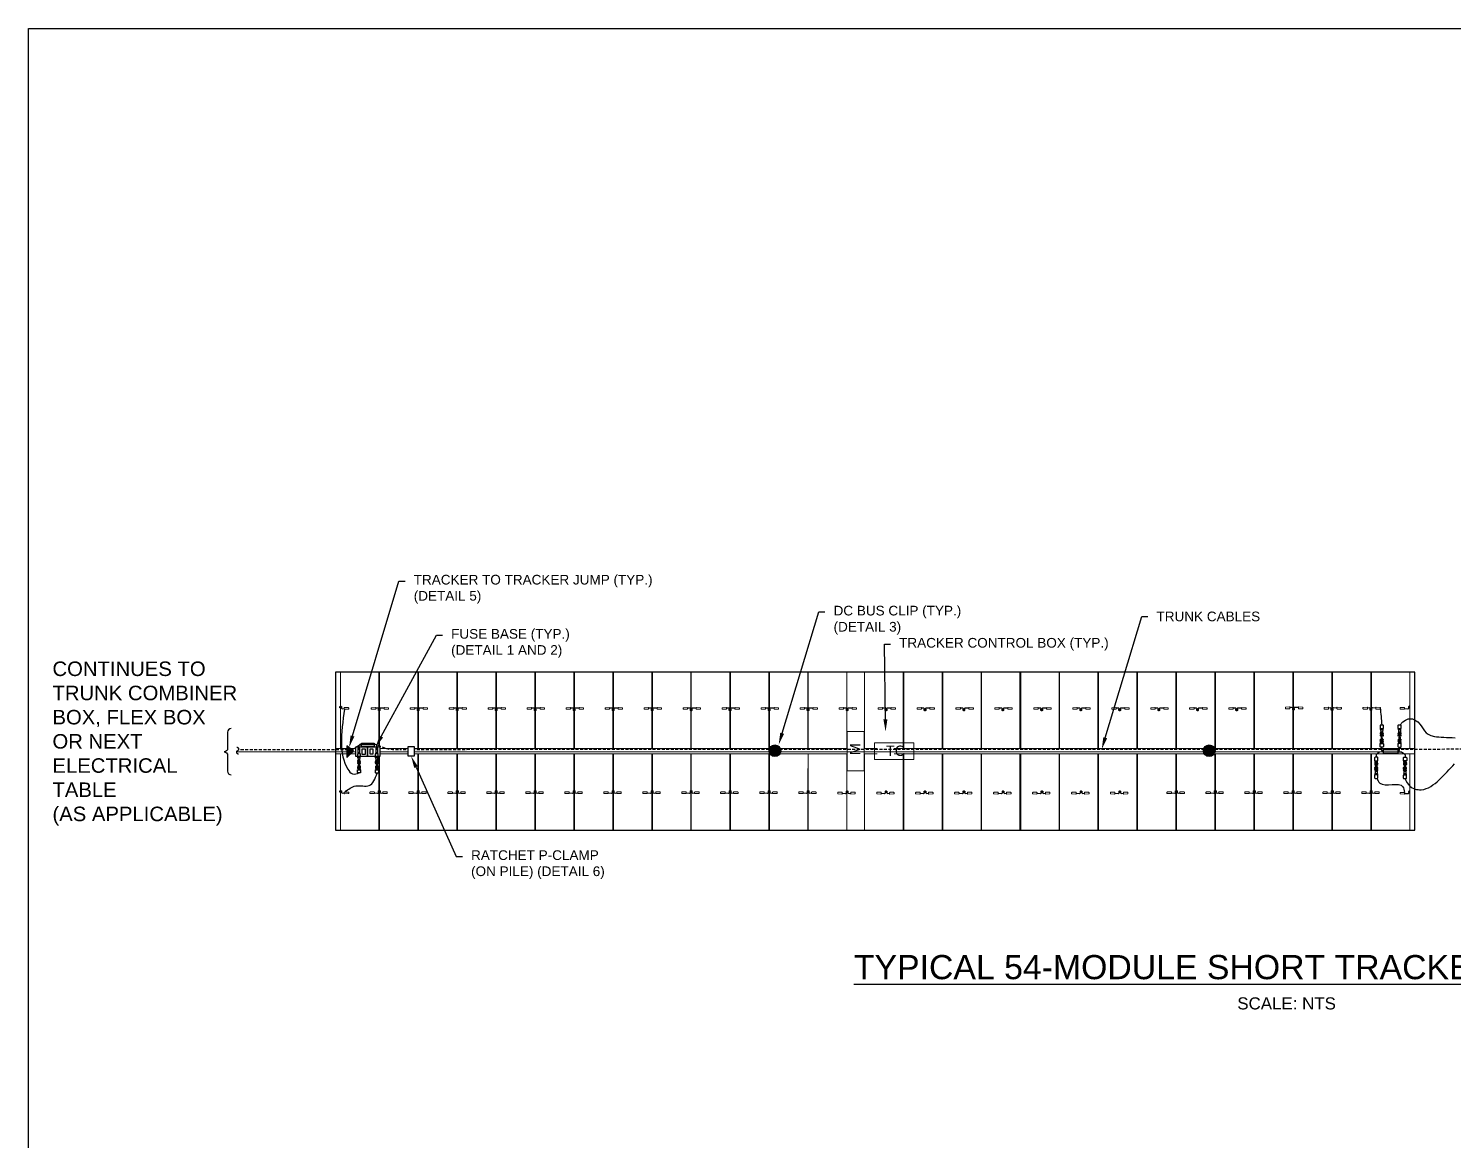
# Model space of a CAD drawing. Header units: feet. Extents: x -9903 to 12307, y -41 to 4121.
# Drawn here: x -327.3 to -209.4, y 102.9 to 194.9 of the extents above; entities that cross this region are included whole.
import ezdxf
from ezdxf import colors
from ezdxf.entities.mleader import LeaderData, LeaderLine
from ezdxf.enums import TextEntityAlignment as Align
from ezdxf.math import Vec2, Vec3

# ---------------------------------------------------------------- set-up
doc = ezdxf.new("R2010")
doc.units = ezdxf.units.FT
doc.header["$MEASUREMENT"] = 0
doc.set_wipeout_variables(frame=1)
doc.linetypes.add('ACAD-x100644055pbs01-civil$0${ Chain Double-Dash }', pattern=[0])
doc.linetypes.add('HIDDEN', pattern=[0.375, 0.25, -0.125])
for name, color, linetype in [('@2x27 Tracker LR5', 5, 'Continuous'), ('E-CABL-HARN', 6, 'HIDDEN'), ('E-CABL-HARN-NEG', 3, 'Continuous'), ('E-EQPM-HRDW', 16, 'Continuous'), ('E-HARN-COMP', 8, 'Continuous'), ('E-TRNK-CABL-NEG', 6, 'HIDDEN'), ('E-TRUNK-CABLE-POS', 6, 'HIDDEN'), ('E-WIRING DETAILS', 7, 'Continuous'), ('G-ANNO-TEXT', 1, 'Continuous'), ('G-TEXT', 7, 'Continuous'), ('G-TITL-TEXT', 153, 'Continuous'), ('PDF_Ediciones', 1, 'Continuous'), ('XREF', 7, 'Continuous')]:
    doc.layers.add(name, color=color, linetype=linetype)
for name, color, linetype, lineweight in [('E-MODULE', 253, 'Continuous', 0), ('E-TRACER-EQMPT', 252, 'Continuous', 0), ('E-TRACKER MOTOR', 252, 'Continuous', 0)]:
    doc.layers.add(name, color=color, linetype=linetype, lineweight=lineweight)
doc.styles.add('NEI-A', font='arial.ttf')
doc.styles.get("Standard").update_dxf_attribs({"font": 'arial.ttf'})

# ---------------------------------------------------------------- blocks, each defined once
blk = doc.blocks.new('sub-title')
at = {"color": 153, "style": 'NEI-A', "flags": 8}
blk.add_attdef('SUB_TITLE_001', (-0.668, 0.111), '', height=0.188, dxfattribs=at)
blk = doc.blocks.new('CLIP')
blk.add_lwpolyline([(-0.09, 0.1), (0.05, 0.1), (0.05, -0.02), (-0.09, -0.02)], close=True)
at = {"layer": 'PDF_Ediciones', "lineweight": 0}
for points in [[(-0.9, -0.15, -0.414213), (-0.93, -0.12), (-0.93, -0.04, -0.414213), (-0.89, 0), (-0.53, 0, -0.414213), (-0.5, -0.04), (-0.5, -0.12, -0.414213), (-0.53, -0.17), (-0.9, -0.15)], [(0.71, -0.15, 0.414213), (0.75, -0.12), (0.75, -0.04, 0.414213), (0.72, 0), (0.35, 0, 0.414213), (0.32, -0.04), (0.32, -0.12, 0.414213), (0.35, -0.17), (0.71, -0.15)]]:
    blk.add_lwpolyline(points, format="xyb", dxfattribs=at)
at = {"layer": 'XREF', "flags": 128}
blk.add_lwpolyline([(-0.51, -0.1), (-0.18, -0.12, 0.486695), (-0.07, -0.03), (-0.07, 0.11, -0.78238), (0.02, 0.12), (0.02, -0.03, 0.37874), (0.16, -0.11), (0.33, -0.1)], format="xyb", dxfattribs=at)
blk = doc.blocks.new('Injected piece wire support')
h = blk.add_hatch(color=256)
h.dxf.hatch_style = 1
h.paths.add_polyline_path([(0, 0.57), (0, -0.57), (0.64, 0.07)])
at = {"layer": 'E-EQPM-HRDW', "flags": 128}
blk.add_lwpolyline([(0.64, 0.07), (0, 0.57), (0, -0.57)], close=True, dxfattribs=at)
blk = doc.blocks.new('AES Clamp')
h = blk.add_hatch(color=256)
h.dxf.hatch_style = 1
h.paths.add_polyline_path([(-0.56, 0, 1), (0.56, 0, 1)])
at = {"layer": 'E-WIRING DETAILS'}
blk.add_circle((0, 0), 0.564, dxfattribs=at)
blk = doc.blocks.new('Fuse Base')
blk.add_wipeout([(-1.12, 0.46), (1.21, 0.47), (1.21, -0.46), (-1.12, -0.46)])
at = {"layer": 'E-HARN-COMP'}
for points in [[(-1.12, 0.46), (0, 0.46), (0, -0.46), (-1.12, -0.46)], [(-0.52, 0.27), (-0.23, 0.27), (-0.23, -0.27), (-0.52, -0.27)], [(0, 0.46), (1.21, 0.47), (1.21, -0.46), (0, -0.46)], [(0.25, 0.26), (0.51, 0.26), (0.51, -0.26), (0.25, -0.26)]]:
    blk.add_lwpolyline(points, close=True, dxfattribs=at)
blk = doc.blocks.new('drop')
at = {"layer": 'E-HARN-COMP'}
blk.add_line((-0.9, 0.35), (0.9, 0.35), dxfattribs=at)
for points in [[(-0.9, 0.41, 0.38464), (-1.28, 0.11), (-1.28, -0.18)], [(0.89, 0.41, -0.38464), (1.27, 0.11), (1.27, -0.18)]]:
    blk.add_lwpolyline(points, format="xyb", dxfattribs=at)
blk.add_lwpolyline([(-0.9, 0.54), (0.9, 0.54), (0.9, 0), (-0.9, 0)], close=True, dxfattribs=at)
blk = doc.blocks.new('A$C084F4888')
at = {"layer": 'E-HARN-COMP'}
for p, q in [((0.523, 0.021, 0.006), (0.415, 0.021, 0.006)), ((0.54, 0.017, 0.006), (0.568, 0.017, 0.006)), ((0.523, -0.021, 0.006), (0.415, -0.021, 0.006)), ((0.54, -0.017, 0.006), (0.568, -0.017, 0.006))]:
    blk.add_line(p, q, dxfattribs=at)
for points, elevation in [([(0.196, -0.096), (0.2, -0.092), (0.2, 0.092), (0.196, 0.097), (0.034, 0.098), (0.006, 0.089), (0.003, 0.086), (0.001, 0.071), (0, 0.031), (0, -0.01), (0.001, -0.072), (0.003, -0.086), (0.033, -0.098), (0.196, -0.096)], -0.011), ([(0.2, 0.068), (0.202, 0.064), (0.203, 0.062), (0.203, 0.056), (0.204, 0.056), (0.205, 0.062), (0.205, 0.064), (0.209, 0.072), (0.212, 0.072), (0.216, 0.064), (0.217, 0.056), (0.22, 0.056)], 0.053), ([(0.275, 0.077), (0.275, -0.077), (0.277, -0.074), (0.277, -0.063), (0.282, -0.059), (0.294, -0.059), (0.314, -0.052), (0.322, -0.052), (0.326, -0.054), (0.351, -0.097), (0.353, -0.098), (0.353, 0.098), (0.35, 0.096), (0.326, 0.054), (0.322, 0.052), (0.314, 0.052), (0.294, 0.059), (0.282, 0.059), (0.277, 0.063), (0.277, 0.074), (0.275, 0.077)], 0), ([(0.353, 0.086), (0.366, 0.086)], 0.004), ([(0.466, 0.063), (0.466, 0.065), (0.457, 0.073), (0.45, 0.076), (0.431, 0.076), (0.433, 0.07), (0.373, 0.07), (0.369, 0.075), (0.369, 0.096), (0.366, 0.098), (0.366, -0.098), (0.369, -0.096), (0.369, -0.075), (0.373, -0.07), (0.433, -0.07), (0.431, -0.076), (0.45, -0.076), (0.457, -0.073), (0.466, -0.065), (0.466, -0.063), (0.464, -0.062), (0.373, -0.059), (0.369, -0.055), (0.369, -0.044), (0.371, -0.042), (0.371, 0.042), (0.369, 0.044), (0.369, 0.055), (0.373, 0.059)], 0.027), ([(0.373, 0.059), (0.464, 0.062), (0.466, 0.063)], 0.027), ([(0.2, -0.067), (0.203, -0.072), (0.205, -0.072), (0.209, -0.064), (0.212, -0.064), (0.216, -0.072), (0.218, -0.072), (0.223, -0.064), (0.223, -0.062)], 0.006), ([(0.353, -0.086), (0.366, -0.086)], 0.004)]:
    blk.add_lwpolyline(points, dxfattribs=dict(at, elevation=elevation))
for points in [[(0.266, 0.077), (0.264, 0.074), (0.264, 0.067), (0.259, 0.062), (0.252, 0.062), (0.252, 0.064), (0.227, 0.064), (0.227, 0.062), (0.226, 0.062), (0.222, 0.062), (0.22, 0.06), (0.22, 0.05), (0.221, 0.047), (0.223, 0.045), (0.226, 0.044), (0.26, 0.044), (0.263, 0.045), (0.264, 0.048), (0.264, 0.067)], [(0.371, 0.037), (0.38, 0.037)], [(0.38, -0.042), (0.38, 0.042), (0.381, 0.041), (0.381, -0.041), (0.38, -0.042)], [(0.382, 0.035), (0.385, 0.034), (0.385, -0.034), (0.382, -0.035), (0.382, 0.035), (0.381, 0.039)], [(0.385, 0.029), (0.392, 0.029)], [(0.397, 0.039), (0.396, 0.035), (0.392, 0.034), (0.392, -0.034), (0.396, -0.035), (0.396, 0.035)], [(0.398, 0.042), (0.397, 0.041), (0.397, -0.041), (0.398, -0.042), (0.398, 0.042)], [(0.398, 0.037), (0.403, 0.037)], [(0.403, 0.042), (0.406, 0.041), (0.41, 0.038), (0.41, 0.034), (0.414, 0.032), (0.573, 0.032), (0.574, 0.031), (0.575, 0.024), (0.575, -0.024), (0.575, -0.03), (0.573, -0.032), (0.414, -0.032), (0.41, -0.038), (0.406, -0.041), (0.405, -0.042), (0.403, -0.042), (0.403, 0.042)], [(0.537, 0.024), (0.538, 0.022), (0.538, -0.022), (0.537, -0.024), (0.537, 0.024)], [(0.575, 0.024), (0.57, 0.019), (0.57, -0.019), (0.575, -0.024)], [(0.266, -0.077), (0.264, -0.074), (0.264, -0.067), (0.259, -0.062), (0.252, -0.062), (0.252, -0.064), (0.227, -0.064), (0.227, -0.062), (0.226, -0.062), (0.222, -0.062), (0.22, -0.06), (0.22, -0.05), (0.221, -0.047), (0.223, -0.045), (0.226, -0.044), (0.26, -0.044), (0.263, -0.045), (0.264, -0.048), (0.264, -0.067)], [(0.371, -0.037), (0.38, -0.037)], [(0.381, -0.039), (0.382, -0.035)], [(0.385, -0.029), (0.392, -0.029)], [(0.396, -0.035), (0.397, -0.039)], [(0.398, -0.037), (0.403, -0.037)]]:
    blk.add_lwpolyline(points, dxfattribs=at)
at = {"layer": 'E-HARN-COMP', "elevation": 0.063}
blk.add_lwpolyline([(0.351, 0.024), (0.299, 0.024), (0.299, -0.024), (0.351, -0.024)], close=True, dxfattribs=at)
at = {"layer": 'E-HARN-COMP'}
blk.add_circle((0.318, 0, 0.052), 0.0136, dxfattribs=at)
blk = doc.blocks.new('A$C2C7A52CE')
at = {"layer": 'E-HARN-COMP'}
for p, q in [((-0.496, 0.086, 0.079), (-0.494, 0.085, 0.079)), ((-0.496, -0.086, 0.079), (-0.494, -0.085, 0.079))]:
    blk.add_line(p, q, dxfattribs=at)
for points, elevation in [([(-0.634, -0.1), (-0.636, -0.098), (-0.636, 0.098), (-0.634, 0.1), (-0.576, 0.1), (-0.573, 0.097), (-0.573, -0.097), (-0.576, -0.1), (-0.634, -0.1)], -0.033), ([(-0.634, 0.031), (-0.629, 0.031), (-0.629, 0.022), (-0.598, 0.022)], 0.079), ([(-0.573, 0.062), (-0.571, 0.06), (-0.515, 0.06), (-0.512, 0.062)], 0.015), ([(-0.509, -0.1), (-0.512, -0.097), (-0.512, 0.097), (-0.509, 0.1), (-0.496, 0.1), (-0.496, -0.1), (-0.509, -0.1)], -0.033), ([(-0.493, 0.097), (-0.493, 0.093), (-0.491, 0.089), (-0.389, 0.062), (-0.284, 0.075), (-0.281, 0.078), (-0.27, 0.078), (-0.27, -0.078), (-0.281, -0.078), (-0.284, -0.075), (-0.389, -0.062), (-0.491, -0.089), (-0.493, -0.097), (-0.493, 0.097)], -0.033), ([(-0.27, -0.078), (-0.267, -0.075), (-0.267, 0.075), (-0.27, 0.078)], -0.033), ([(-0.267, 0.069), (-0.263, 0.065), (-0.246, 0.065), (-0.246, 0.072), (-0.237, 0.072), (-0.237, 0.065), (-0.222, 0.065), (-0.218, 0.072), (-0.216, 0.072), (-0.212, 0.065), (-0.209, 0.065), (-0.204, 0.072), (-0.203, 0.072)], 0.079), ([(-0.003, -0.087), (-0.006, -0.091), (-0.033, -0.1), (-0.141, -0.1), (-0.198, -0.098), (-0.203, -0.095), (-0.203, 0.094), (-0.198, 0.098), (-0.141, 0.1), (-0.034, 0.1), (-0.006, 0.09), (-0.003, 0.087), (0, 0.059), (0, 0.002), (-0.002, -0.07), (-0.003, -0.087)], -0.024), ([(-0.634, -0.031), (-0.629, -0.031), (-0.629, -0.022), (-0.598, -0.022)], 0.079), ([(-0.573, -0.063), (-0.571, -0.06), (-0.515, -0.06), (-0.512, -0.063)], 0.015), ([(-0.267, -0.069), (-0.263, -0.065), (-0.246, -0.065), (-0.246, -0.072), (-0.237, -0.072), (-0.237, -0.065), (-0.229, -0.065), (-0.225, -0.073), (-0.223, -0.073), (-0.218, -0.065), (-0.215, -0.065), (-0.211, -0.073), (-0.209, -0.073), (-0.205, -0.065), (-0.203, -0.065)], -0.039)]:
    blk.add_lwpolyline(points, dxfattribs=dict(at, elevation=elevation))
for points in [[(-0.59, 0.018), (-0.426, 0.018)], [(-0.426, 0.018), (-0.426, -0.018)], [(-0.59, -0.018), (-0.426, -0.018)]]:
    blk.add_lwpolyline(points, dxfattribs=at)
blk = doc.blocks.new('RACHET CLAMP')
blk.add_wipeout([(-0.29, 0.92), (0.29, 0.92), (0.29, 0), (-0.29, 0)])
at = {"layer": 'E-HARN-COMP'}
blk.add_lwpolyline([(-0.29, 0.92), (0.29, 0.92), (0.29, 0), (-0.29, 0)], close=True, dxfattribs=at)
blk = doc.blocks.new('end break')
at = {"color": 0}
for centre, major_axis in [((0.016, 0.06), (-0.0162, -0.0604)), ((-0.016, -0.06), (0.0162, 0.0604))]:
    blk.add_ellipse(centre, major_axis=major_axis, ratio=0.75, start_param=3.141593, end_param=6.283185, dxfattribs=at)
blk = doc.blocks.new('E-100-18')
for points in [[(-0.0625, -0.15625), (0.0625, -0.15625), (0.0625, 0.15625), (-0.0625, 0.15625), (-0.0625, -0.15625)], [(-0.0625, 0.09375), (0.0625, 0.09375)], [(-0.0625, -0.09375), (0.0625, -0.09375)]]:
    blk.add_lwpolyline(points)
blk = doc.blocks.new('CIP 1 HALF')
blk.add_lwpolyline([(98.4, 120.87), (98.47, 120.87), (98.47, 120.75), (98.4, 120.75)], close=True)
at = {"layer": 'PDF_Ediciones', "lineweight": 0}
blk.add_lwpolyline([(97.59, 120.62, -0.414213), (97.57, 120.65), (97.57, 120.73, -0.414213), (97.6, 120.77), (97.96, 120.77, -0.414213), (97.99, 120.73), (97.99, 120.65, -0.414213), (97.96, 120.6), (97.59, 120.62)], format="xyb", dxfattribs=at)
at = {"layer": 'XREF', "flags": 128}
blk.add_lwpolyline([(97.98, 120.67), (98.31, 120.65, 0.486695), (98.43, 120.74), (98.43, 120.88, -0.359525), (98.47, 120.92, -0.344708)], format="xyb", dxfattribs=at)
blk = doc.blocks.new('*U25')
at = {"layer": 'Defpoints'}
blk.add_lwpolyline([(0, 23.011), (26.909, 23.011), (26.909, 0), (0, 0)], close=True, dxfattribs=at)

msp = doc.modelspace()

# ---------------------------------------------------------------- linework, layer by layer
at = {"elevation": 0}
for points in [[(-301.53, 138.87), (-301.41, 138.87), (-301.41, 138.77), (-301.53, 138.77)], [(-301.53, 131.89), (-301.41, 131.89), (-301.41, 131.79), (-301.53, 131.79)]]:
    msp.add_lwpolyline(points, close=True, dxfattribs=at)
at = {"layer": '@2x27 Tracker LR5', "color": 1, "elevation": 0}
msp.add_lwpolyline([(-212.65, 128.64), (-212.65, 141.72), (-301.9, 141.72), (-301.9, 128.64), (-212.65, 128.64)], dxfattribs=at)
at = {"layer": 'E-CABL-HARN-NEG'}
for points in [[(-301.15, 138.64, 0), (-301.41, 135.77, 0.06), (-300.88, 133.69, 0.1), (-300.5, 133.3, 0.12), (-299.93, 133.38, -0.04)], [(-213.48, 132.92, 0.11), (-213.07, 132.27, 0), (-212.14, 131.99, 0.07), (-210.66, 132.8, 0.15), (-209.38, 134.13, 0)]]:
    msp.add_spline(points, degree=3, dxfattribs=at)
for points, end_tangent in [([(-215.52, 138.76, 0), (-215.4, 137.34, 0.01)], (0.55098, -0.834518)), ([(-301.11, 131.8, 0), (-300.22, 132.31, 0.1), (-299.12, 132.33, 0.1), (-298.46, 133.37, -0.08)], (0.009936, 0.999951)), ([(-215.8, 132.93, -0.03), (-215.55, 132.54, 0.12), (-213.65, 132.24, 0.21), (-213.52, 131.77, 0.12)], (-0.057691, -0.998335))]:
    msp.add_spline(points, degree=3, dxfattribs=dict(at, end_tangent=end_tangent))
msp.add_open_spline([(-213.91, 137.34, 0.01), (-213.22, 138.14, -0.03), (-211.71, 137.27, 0.06), (-212.08, 136.36, 0.21), (-209.97, 136.31, 0.05), (-209.33, 136.29, 0)], degree=3, knots=[0, 0, 0, 0, 2.145922, 6.586726, 8.546625, 8.546625, 8.546625, 8.546625], dxfattribs=at)
at = {"layer": 'E-HARN-COMP'}
msp.add_line((-214.08, 135.09, 0.11), (-215.24, 135.09, 0.11), dxfattribs=at)
for points, elevation in [([(-215.24, 135.09, 0.344289), (-215.85, 134.88), (-215.85, 134.67)], 0.21), ([(-215.24, 135.14, -0.38464), (-215.4, 135.27), (-215.4, 135.52)], -0.11), ([(-214.08, 135.14, 0.38464), (-213.92, 135.27), (-213.92, 135.52)], 0), ([(-214.08, 135.09, -0.344289), (-213.47, 134.88), (-213.47, 134.67)], 0.11)]:
    msp.add_lwpolyline(points, format="xyb", dxfattribs=dict(at, elevation=elevation))
at = {"layer": 'E-HARN-COMP', "elevation": 0}
msp.add_lwpolyline([(-214.08, 134.97), (-215.24, 134.97), (-215.24, 135.32), (-214.08, 135.32)], close=True, dxfattribs=at)
at = {"layer": 'E-MODULE', "elevation": 0}
for points in [[(-298.31, 135.39), (-298.31, 141.72), (-301.48, 141.72), (-301.48, 135.39), (-298.31, 135.39)], [(-295.09, 135.39), (-295.09, 141.72), (-298.26, 141.72), (-298.26, 135.39), (-295.09, 135.39)], [(-291.86, 135.39), (-291.86, 141.72), (-295.04, 141.72), (-295.04, 135.39), (-291.86, 135.39)], [(-288.64, 135.39), (-288.64, 141.72), (-291.81, 141.72), (-291.81, 135.39), (-288.64, 135.39)], [(-285.42, 135.39), (-285.42, 141.72), (-288.59, 141.72), (-288.59, 135.39), (-285.42, 135.39)], [(-282.2, 135.39), (-282.2, 141.72), (-285.37, 141.72), (-285.37, 135.39), (-282.2, 135.39)], [(-278.97, 135.39), (-278.97, 141.72), (-282.14, 141.72), (-282.14, 135.39), (-278.97, 135.39)], [(-275.75, 135.39), (-275.75, 141.72), (-278.92, 141.72), (-278.92, 135.39), (-275.75, 135.39)], [(-272.53, 135.39), (-272.53, 141.72), (-275.7, 141.72), (-275.7, 135.39), (-272.53, 135.39)], [(-269.3, 135.39), (-269.3, 141.72), (-272.48, 141.72), (-272.48, 135.39), (-269.3, 135.39)], [(-266.08, 135.39), (-266.08, 141.72), (-269.25, 141.72), (-269.25, 135.39), (-266.08, 135.39)], [(-262.86, 135.39), (-262.86, 141.72), (-266.03, 141.72), (-266.03, 135.39), (-265.22, 135.39)], [(-259.63, 135.39), (-259.63, 141.72), (-262.81, 141.72), (-262.81, 135.39), (-259.63, 135.39)], [(-254.97, 135.39), (-254.97, 141.72), (-258.15, 141.72), (-258.15, 135.39), (-257.12, 135.39)], [(-251.75, 135.39), (-251.75, 141.72), (-254.92, 141.72), (-254.92, 135.39), (-251.75, 135.39)], [(-248.53, 135.39), (-248.53, 141.72), (-251.7, 141.72), (-251.7, 135.39), (-248.53, 135.39)], [(-245.31, 135.39), (-245.31, 141.72), (-248.48, 141.72), (-248.48, 135.39), (-245.31, 135.39)], [(-242.08, 135.39), (-242.08, 141.72), (-245.25, 141.72), (-245.25, 135.39), (-242.08, 135.39)], [(-238.86, 135.39), (-238.86, 141.72), (-242.03, 141.72), (-242.03, 135.39), (-238.86, 135.39)], [(-235.64, 135.39), (-235.64, 141.72), (-238.81, 141.72), (-238.81, 135.39), (-235.64, 135.39)], [(-232.41, 135.39), (-232.41, 141.72), (-235.59, 141.72), (-235.59, 135.39), (-232.41, 135.39)], [(-229.19, 135.39), (-229.19, 141.72), (-232.36, 141.72), (-232.36, 135.39), (-229.19, 135.39)], [(-225.97, 135.39), (-225.97, 141.72), (-229.14, 141.72), (-229.14, 135.39), (-225.97, 135.39)], [(-222.74, 135.39), (-222.74, 141.72), (-225.92, 141.72), (-225.92, 135.39), (-222.74, 135.39)], [(-219.52, 135.39), (-219.52, 141.72), (-222.69, 141.72), (-222.69, 135.39), (-219.52, 135.39)], [(-216.3, 135.39), (-216.3, 141.72), (-219.47, 141.72), (-219.47, 135.39), (-216.3, 135.39)], [(-213.07, 135.39), (-213.07, 141.72), (-216.25, 141.72), (-216.25, 135.39), (-213.07, 135.39)], [(-298.31, 128.64), (-298.31, 134.97), (-301.48, 134.97), (-301.48, 128.64), (-298.31, 128.64)], [(-295.09, 128.64), (-295.09, 134.97), (-298.26, 134.97), (-298.26, 128.64), (-295.09, 128.64)], [(-291.86, 128.64), (-291.86, 134.97), (-295.04, 134.97), (-295.04, 128.64), (-291.86, 128.64)], [(-288.64, 128.64), (-288.64, 134.97), (-291.81, 134.97), (-291.81, 128.64), (-288.64, 128.64)], [(-285.42, 128.64), (-285.42, 134.97), (-288.59, 134.97), (-288.59, 128.64), (-285.42, 128.64)], [(-282.2, 128.64), (-282.2, 134.97), (-285.37, 134.97), (-285.37, 128.64), (-282.2, 128.64)], [(-278.97, 128.64), (-278.97, 134.97), (-282.14, 134.97), (-282.14, 128.64), (-278.97, 128.64)], [(-275.75, 128.64), (-275.75, 134.97), (-278.92, 134.97), (-278.92, 128.64), (-275.75, 128.64)], [(-272.53, 128.64), (-272.53, 134.97), (-275.7, 134.97), (-275.7, 128.64), (-272.53, 128.64)], [(-269.3, 128.64), (-269.3, 134.97), (-272.48, 134.97), (-272.48, 128.64), (-269.3, 128.64)], [(-266.08, 128.64), (-266.08, 134.97), (-269.25, 134.97), (-269.25, 128.64), (-266.08, 128.64)], [(-265.22, 134.97), (-266.03, 134.97), (-266.03, 128.64), (-262.86, 128.64)], [(-259.63, 128.64), (-259.63, 134.97), (-262.81, 134.97), (-262.81, 128.64), (-259.63, 128.64)], [(-257.12, 134.97), (-258.15, 134.97), (-258.15, 128.64), (-254.97, 128.64)], [(-255.71, 135.39), (-254.97, 135.39)], [(-254.97, 128.64), (-254.97, 134.97), (-255.71, 134.97)], [(-251.75, 128.64), (-251.75, 134.97), (-254.92, 134.97), (-254.92, 128.64), (-251.75, 128.64)], [(-248.53, 128.64), (-248.53, 134.97), (-251.7, 134.97), (-251.7, 128.64), (-248.53, 128.64)], [(-245.31, 128.64), (-245.31, 134.97), (-248.48, 134.97), (-248.48, 128.64), (-245.31, 128.64)], [(-242.08, 128.64), (-242.08, 134.97), (-245.25, 134.97), (-245.25, 128.64), (-242.08, 128.64)], [(-238.86, 128.64), (-238.86, 134.97), (-242.03, 134.97), (-242.03, 128.64), (-238.86, 128.64)], [(-235.64, 128.64), (-235.64, 134.97), (-238.81, 134.97), (-238.81, 128.64), (-235.64, 128.64)], [(-232.41, 128.64), (-232.41, 134.97), (-235.59, 134.97), (-235.59, 128.64), (-232.41, 128.64)], [(-229.19, 128.64), (-229.19, 134.97), (-232.36, 134.97), (-232.36, 128.64), (-229.19, 128.64)], [(-225.97, 128.64), (-225.97, 134.97), (-229.14, 134.97), (-229.14, 128.64), (-225.97, 128.64)], [(-222.74, 128.64), (-222.74, 134.97), (-225.92, 134.97), (-225.92, 128.64), (-222.74, 128.64)], [(-219.52, 128.64), (-219.52, 134.97), (-222.69, 134.97), (-222.69, 128.64), (-219.52, 128.64)], [(-216.3, 128.64), (-216.3, 134.97), (-219.47, 134.97), (-219.47, 128.64), (-216.3, 128.64)], [(-213.07, 128.64), (-213.07, 134.97), (-216.25, 134.97), (-216.25, 128.64), (-213.07, 128.64)], [(-262.86, 128.64), (-262.86, 133.74)]]:
    msp.add_lwpolyline(points, dxfattribs=at)
at = {"layer": 'E-TRACER-EQMPT', "elevation": 0}
for points in [[(-259.64, 134.97), (-301.9, 134.97), (-301.9, 135.39), (-259.64, 135.39)], [(-258.19, 135.39), (-257.12, 135.39)], [(-257.12, 134.97), (-258.19, 134.97)], [(-255.71, 135.39), (-212.65, 135.39), (-212.65, 134.97), (-255.71, 134.97)]]:
    msp.add_lwpolyline(points, dxfattribs=at)
at = {"layer": 'E-TRACKER MOTOR', "elevation": 0}
for points in [[(-259.59, 133.56), (-259.59, 136.8), (-258.19, 136.8), (-258.19, 133.56)], [(-257.33, 135.88), (-254.09, 135.88), (-254.09, 134.48), (-257.33, 134.48)]]:
    msp.add_lwpolyline(points, close=True, dxfattribs=at)
at = {"layer": 'E-TRNK-CABL-NEG', "linetype": 'ACAD-x100644055pbs01-civil$0${ Chain Double-Dash }'}
msp.add_line((-213.74, 135.09, 0.11), (-310.06, 135.12, -0.08), dxfattribs=at)
at = {"layer": 'E-TRUNK-CABLE-POS'}
for p, q in [((-300.49, 135.3, -0.08), (-309.92, 135.29, -0.08)), ((-208.68, 135.33, -0.03), (-296.56, 135.3, -0.08))]:
    msp.add_line(p, q, dxfattribs=at)
at = {"layer": 'G-TEXT', "elevation": 0, "flags": 128}
for points in [[(-310.52, 137.04), (-310.53, 137.04, 0.414214), (-310.82, 136.75), (-310.82, 135.41, -0.414214), (-311.11, 135.12), (-311.11, 135.12)], [(-311.11, 135.12, -0.414214), (-310.82, 134.83), (-310.82, 133.52, 0.414214), (-310.53, 133.23), (-310.52, 133.23)]]:
    msp.add_lwpolyline(points, format="xyb", dxfattribs=at)
at = {"layer": 'PDF_Ediciones', "lineweight": 0, "elevation": 0}
for points in [[(-300.85, 138.65, 0.414213), (-300.81, 138.68), (-300.81, 138.75, 0.414213), (-300.84, 138.78), (-301.15, 138.78, 0.414213), (-301.18, 138.75), (-301.18, 138.68, 0.414213), (-301.15, 138.64), (-300.85, 138.65)], [(-300.85, 131.68, 0.414213), (-300.81, 131.71), (-300.81, 131.78, 0.414213), (-300.84, 131.8), (-301.15, 131.8, 0.414213), (-301.18, 131.78), (-301.18, 131.71, 0.414213), (-301.15, 131.66), (-300.85, 131.68)]]:
    msp.add_lwpolyline(points, format="xyb", dxfattribs=at)
at = {"layer": 'XREF', "elevation": 0, "flags": 128}
for points in [[(-301.47, 138.91, -0.347123), (-301.44, 138.88), (-301.44, 138.76, 0.37874), (-301.31, 138.69), (-301.17, 138.7)], [(-301.47, 131.93, -0.347123), (-301.44, 131.91), (-301.44, 131.78, 0.37874), (-301.31, 131.71), (-301.18, 131.72)]]:
    msp.add_lwpolyline(points, format="xyb", dxfattribs=at)

# ---------------------------------------------------------------- block references
at = {"xscale": 0.855, "yscale": 0.855, "zscale": 0.855}
for p in [(-297.3, 35.53, 0), (-297.3, 28.51, 0)]:
    msp.add_blockref('CIP 1 HALF', p, dxfattribs=at)
at = {"layer": 'E-CABL-HARN', "color": 4, "linetype": 'Continuous', "xscale": -2.344972611303486, "yscale": 2.344972611303486, "zscale": 2.344972611303486}
msp.add_blockref('end break', (-309.99, 135.22, 0), dxfattribs=at)
at = {"layer": 'E-HARN-COMP'}
for name, p, xscale, yscale, zscale, rotation in [('A$C2C7A52CE', (-215.4, 137.34, 0.04), -1.406983576068184, 1.406983576068184, 1.406983576068184, 270), ('A$C2C7A52CE', (-213.92, 137.34, 0.05), -1.406983576068184, 1.406983576068184, 1.406983576068184, 270), ('A$C084F4888', (-215.4, 135.52, -0.11), -1.406983576068184, 1.406983576068184, 1.406983576068184, 270), ('A$C084F4888', (-213.92, 135.52, 0), 1.406983576068184, 1.406983576068184, 1.406983576068184, 89.99999999999999), ('A$C084F4888', (-215.85, 134.67, 0.21), 1.406983576068184, 1.406983576068184, 1.406983576068184, 270.005111451496), ('A$C084F4888', (-213.47, 134.67, 0.11), -1.406983576068184, 1.406983576068184, 1.406983576068184, 90.00511145149599), ('A$C084F4888', (-299.95, 133.38, -0.02), -1.266285218461366, 1.266285218461366, 1.266285218461366, 270), ('A$C084F4888', (-298.48, 133.37, -0.06), -1.266285218461366, 1.266285218461366, 1.266285218461366, 270), ('A$C2C7A52CE', (-215.85, 132.93, 0.01), -1.406983576068184, 1.406983576068184, 1.406983576068184, 90), ('A$C2C7A52CE', (-213.48, 132.92, 0.14), -1.406983576068184, 1.406983576068184, 1.406983576068184, 90)]:
    msp.add_blockref(name, p, dxfattribs=dict(at, xscale=xscale, yscale=yscale, zscale=zscale, rotation=rotation))
at = {"layer": 'G-TEXT'}
ref = msp.add_blockref('sub-title', (-251.22, 104.64), dxfattribs=dict(at, xscale=5.485316049832718, yscale=5.485316049832718, zscale=5.485316049832718))
ref.add_attrib('SUB_TITLE_001', '%%UTYPICAL 54-MODULE SHORT TRACKER  WIRING DETAIL', (-259.04, 116.32), dxfattribs={"layer": 'G-ANNO-TEXT', "height": 2, "style": 'NEI-A', "flags": 8})
at = {"layer": 'XREF', "xscale": 0.855, "yscale": 0.855, "zscale": 0.855, "rotation": 180}
for p in [(-298.3, 138.64, 0), (-295.08, 138.64, 0), (-291.85, 138.64, 0), (-288.63, 138.64, 0), (-285.41, 138.64, 0), (-282.19, 138.64, 0), (-278.96, 138.64, 0), (-275.74, 138.64, 0), (-272.51, 138.64, 0), (-269.3, 138.64, 0), (-266.07, 138.64, 0), (-262.85, 138.64, 0), (-259.62, 138.64, 0), (-256.4, 138.64, 0), (-253.18, 138.64, 0), (-249.96, 138.64, 0), (-246.75, 138.64, 0), (-243.53, 138.64, 0), (-240.3, 138.64, 0), (-237.08, 138.64, 0), (-233.85, 138.64, 0), (-230.64, 138.64, 0), (-227.41, 138.64, 0), (-222.72, 138.69, 0), (-219.53, 138.66, 0), (-216.31, 138.66, 0)]:
    msp.add_blockref('CLIP', p, dxfattribs=at)
at = {"layer": 'XREF', "xscale": 0.855, "yscale": 0.855, "zscale": 0.855}
for name, p in [('Injected piece wire support', (-300.95, 135.13, 0)), ('AES Clamp', (-265.57, 135.21, 0)), ('AES Clamp', (-229.66, 135.21, 0)), ('CLIP', (-298.26, 131.81, 0)), ('CLIP', (-295.04, 131.81, 0)), ('CLIP', (-291.81, 131.81, 0)), ('CLIP', (-288.6, 131.81, 0)), ('CLIP', (-285.37, 131.81, 0)), ('CLIP', (-282.15, 131.81, 0)), ('CLIP', (-278.92, 131.81, 0)), ('CLIP', (-275.7, 131.81, 0)), ('CLIP', (-272.48, 131.81, 0)), ('CLIP', (-269.26, 131.81, 0)), ('CLIP', (-266.03, 131.81, 0)), ('CLIP', (-262.81, 131.81, 0)), ('CLIP', (-259.58, 131.78, 0)), ('CLIP', (-256.36, 131.78, 0)), ('CLIP', (-253.14, 131.78, 0)), ('CLIP', (-249.92, 131.78, 0)), ('CLIP', (-246.69, 131.78, 0)), ('CLIP', (-243.47, 131.78, 0)), ('CLIP', (-240.24, 131.78, 0)), ('CLIP', (-237.03, 131.78, 0)), ('CLIP', (-232.36, 131.81, 0)), ('CLIP', (-229.14, 131.81, 0)), ('CLIP', (-225.92, 131.81, 0)), ('CLIP', (-222.7, 131.81, 0)), ('CLIP', (-219.47, 131.81, 0)), ('CLIP', (-216.25, 131.81, 0))]:
    msp.add_blockref(name, p, dxfattribs=at)

# ---------------------------------------------------------------- texts
at = {"layer": 'E-TRACKER MOTOR', "insert": (-259.35, 134.84, 0), "char_height": 0.855, "attachment_point": 1, "rotation": 90}
msp.add_mtext_dynamic_manual_height_columns('M', width=1.2375, gutter_width=8.02, heights=[0], dxfattribs=at)
at = {"layer": 'E-TRACKER MOTOR', "insert": (-256.39, 135.64, 0), "char_height": 0.855, "attachment_point": 1}
msp.add_mtext_dynamic_manual_height_columns('TC', width=1.3521, gutter_width=8.02, heights=[0], dxfattribs=at)
at = {"layer": 'G-ANNO-TEXT', "insert": (-325.3, 135.81, 0), "char_height": 1.2, "width": 15.2669, "attachment_point": 4, "style": 'NEI-A'}
msp.add_mtext('CONTINUES TO TRUNK COMBINER BOX, FLEX BOX OR NEXT ELECTRICAL TABLE \\P(AS APPLICABLE)', dxfattribs=at)
at = {"layer": 'G-TITL-TEXT', "color": 7, "linetype": 'Continuous', "style": 'NEI-A'}
msp.add_text('SCALE: NTS', height=1, dxfattribs=at).set_placement((-227.34, 114.82), align=Align.TOP_LEFT)

# ---------------------------------------------------------------- leaders
at = {"layer": 'G-ANNO-TEXT'}
ml = msp.add_multileader_mtext('Standard', dxfattribs=at)
ml.set_content('TRACKER TO TRACKER JUMP (TYP.)\\P(DETAIL 5)', color=256, style='NEI-A')
ml.set_leader_properties()
ml.build(insert=Vec2(0, 0))
ml.multileader.update_dxf_attribs({"dogleg_length": 0.0625, "arrow_head_size": 1, "scale": 8})
ctx = ml.context
ctx.base_point, ctx.scale, ctx.char_height, ctx.arrow_head_size, ctx.landing_gap_size, ctx.plane_origin = Vec3(-296.15, 149.24, 0), 8, 0.8, 1, 0.72, Vec3(-303.23, 135.97, 0)
notes = []
notes.append((ctx, [(0, (1, 1, 0), (-296.65, 149.24, 0), (1, 0), 0.5, [(0, [(-300.78, 135.48, 0)], 0, [])])]))
ctx.mtext.insert, ctx.mtext.width, ctx.mtext.defined_height, ctx.mtext.flow_direction = Vec3(-295.43, 149.76, 0), 21.0133, 4.03, 5
ml = msp.add_multileader_mtext('Standard', dxfattribs=at)
ml.set_content('DC BUS CLIP (TYP.)\\P(DETAIL 3)', color=256, style='NEI-A')
ml.set_leader_properties()
ml.build(insert=Vec2(0, 0))
ml.multileader.update_dxf_attribs({"dogleg_length": 0.0625, "arrow_head_size": 1, "scale": 8})
ctx = ml.context
ctx.base_point, ctx.scale, ctx.char_height, ctx.arrow_head_size, ctx.landing_gap_size, ctx.plane_origin = Vec3(-261.44, 146.69, 0), 8, 0.8, 1, 0.72, Vec3(-268.4, 136.28, 0)
notes.append((ctx, [(0, (1, 1, 0), (-261.94, 146.69, 0), (1, 0), 0.5, [(0, [(-265.26, 135.7, 0)], 0, [])])]))
ctx.mtext.insert, ctx.mtext.width, ctx.mtext.defined_height, ctx.mtext.flow_direction = Vec3(-260.72, 147.2, 0), 14.6749, 1.67, 5
ml = msp.add_multileader_mtext('Standard', dxfattribs=at)
ml.set_content('TRUNK CABLES', color=256, style='NEI-A')
ml.set_leader_properties()
ml.build(insert=Vec2(0, 0))
ml.multileader.update_dxf_attribs({"dogleg_length": 0.0625, "arrow_head_size": 1, "scale": 8})
ctx = ml.context
ctx.base_point, ctx.scale, ctx.char_height, ctx.arrow_head_size, ctx.landing_gap_size, ctx.plane_origin = Vec3(-234.74, 146.32, 0), 8, 0.8, 1, 0.72, Vec3(-241.7, 135.91, 0)
notes.append((ctx, [(0, (1, 1, 0), (-235.24, 146.32, 0), (1, 0), 0.5, [(0, [(-238.55, 135.33, 0)], 0, [])])]))
ctx.mtext.insert, ctx.mtext.width, ctx.mtext.defined_height, ctx.mtext.flow_direction = Vec3(-234.02, 146.72, 0), 9.448, 1.67, 5
ml = msp.add_multileader_mtext('Standard', dxfattribs=at)
ml.set_content('TRACKER CONTROL BOX (TYP.)', color=256, style='NEI-A')
ml.set_leader_properties()
ml.build(insert=Vec2(0, 0))
ml.multileader.update_dxf_attribs({"dogleg_length": 0.0625, "arrow_head_size": 1, "scale": 8})
ctx = ml.context
ctx.base_point, ctx.scale, ctx.char_height, ctx.arrow_head_size, ctx.landing_gap_size, ctx.plane_origin = Vec3(-256.02, 144.02, 0), 8, 0.8, 1, 0.72, Vec3(-256.42, 136.8, 0)
notes.append((ctx, [(0, (1, 1, 0), (-256.52, 144.02, 0), (1, 0), 0.5, [(0, [(-256.42, 136.8, 0)], 0, [])])]))
ctx.mtext.insert, ctx.mtext.width, ctx.mtext.flow_direction = Vec3(-255.3, 144.54, 0), 12.9405, 5
for ctx, leaders in notes:
    for number, flags, end, landing, length, lines in leaders:
        leader = LeaderData()
        leader.index, (leader.has_last_leader_line, leader.has_dogleg_vector, leader.attachment_direction) = number, flags
        leader.last_leader_point, leader.dogleg_vector, leader.dogleg_length = Vec3(end), Vec3(landing), length
        for number, points, colour, breaks in lines:
            line = LeaderLine()
            line.index, line.vertices, line.color, line.breaks = number, Vec3.list(points), colors.encode_raw_color(colour), breaks
            leader.lines.append(line)
        ctx.leaders.append(leader)

# ---------------------------------------------------------------- next in the draw order: block references
at = {"layer": 'E-HARN-COMP', "xscale": 0.855, "yscale": 0.855, "zscale": 0.855}
msp.add_blockref('Fuse Base', (-299.26, 135.14, 0), dxfattribs=at)

# ---------------------------------------------------------------- next in the draw order: linework, layer by layer
at = {"layer": 'E-TRUNK-CABLE-POS'}
msp.add_open_spline([(-300.49, 135.3, 0), (-300.25, 135.49, 0), (-299.74, 135.85, 0), (-298.56, 135.85, 0), (-297.6, 135.24, 0), (-296.84, 135.35, 0), (-296.56, 135.3, 0)], degree=3, knots=[0.041369, 0.041369, 0.041369, 0.041369, 1.082642, 2.291463, 3.888959, 4.87944, 4.87944, 4.87944, 4.87944], dxfattribs=at)

# ---------------------------------------------------------------- next in the draw order: block references
at = {"layer": 'E-CABL-HARN-NEG', "xscale": 0.577125, "yscale": 0.577125, "zscale": 0.577125}
msp.add_blockref('drop', (-299.22, 135.54, 0), dxfattribs=at)
at = {"layer": 'E-HARN-COMP', "xscale": -1.266285218461366, "yscale": 1.266285218461366, "zscale": 1.266285218461366, "rotation": 270}
for p in [(-299.96, 134.97, 0.03), (-298.49, 134.98, 0.03)]:
    msp.add_blockref('A$C2C7A52CE', p, dxfattribs=at)
at = {"layer": 'E-HARN-COMP', "xscale": 1.465607882064679, "yscale": 1.465607882064679, "zscale": 1.465607882064679}
for p in [(-299.97, 135.21, 0), (-298.48, 135.21, 0)]:
    msp.add_blockref('E-100-18', p, dxfattribs=at)

# ---------------------------------------------------------------- next in the draw order: leaders
at = {"layer": 'G-ANNO-TEXT'}
ml = msp.add_multileader_mtext('Standard', dxfattribs=at)
ml.set_content('FUSE BASE (TYP.)\\P(DETAIL 1 AND 2)', color=256, style='NEI-A')
ml.set_leader_properties()
ml.build(insert=Vec2(0, 0))
ml.multileader.update_dxf_attribs({"dogleg_length": 0.0625, "arrow_head_size": 1, "scale": 8})
ctx = ml.context
ctx.base_point, ctx.scale, ctx.char_height, ctx.arrow_head_size, ctx.landing_gap_size, ctx.plane_origin = Vec3(-293.06, 144.76, 0), 8, 0.8, 1, 0.72, Vec3(-299.74, 136.07, 0)
notes = []
notes.append((ctx, [(0, (1, 1, 0), (-293.56, 144.76, 0), (1, 0), 0.5, [(0, [(-298.59, 135.5, 0)], 0, [])])]))
ctx.mtext.insert, ctx.mtext.width, ctx.mtext.flow_direction = Vec3(-292.34, 145.28, 0), 10.0742, 5
for ctx, leaders in notes:
    for number, flags, end, landing, length, lines in leaders:
        leader = LeaderData()
        leader.index, (leader.has_last_leader_line, leader.has_dogleg_vector, leader.attachment_direction) = number, flags
        leader.last_leader_point, leader.dogleg_vector, leader.dogleg_length = Vec3(end), Vec3(landing), length
        for number, points, colour, breaks in lines:
            line = LeaderLine()
            line.index, line.vertices, line.color, line.breaks = number, Vec3.list(points), colors.encode_raw_color(colour), breaks
            leader.lines.append(line)
        ctx.leaders.append(leader)

# ---------------------------------------------------------------- next in the draw order: block references
at = {"layer": 'XREF', "xscale": 0.855, "yscale": 0.855, "zscale": 0.855}
msp.add_blockref('RACHET CLAMP', (-295.65, 134.77, 0), dxfattribs=at)

# ---------------------------------------------------------------- next in the draw order: block references
at = {"layer": 'Defpoints', "xscale": 8, "yscale": 8, "zscale": 8}
msp.add_blockref('*U25', (-327.28, 10.86), dxfattribs=at)

# ---------------------------------------------------------------- next in the draw order: leaders
at = {"layer": 'G-ANNO-TEXT'}
ml = msp.add_multileader_mtext('Standard', dxfattribs=at)
ml.set_content('RATCHET P-CLAMP\\P(ON PILE) (DETAIL 6)', color=256, style='NEI-A')
ml.set_leader_properties()
ml.build(insert=Vec2(0, 0))
ml.multileader.update_dxf_attribs({"dogleg_length": 0.0625, "arrow_head_size": 1, "scale": 8})
ctx = ml.context
ctx.base_point, ctx.scale, ctx.char_height, ctx.arrow_head_size, ctx.landing_gap_size, ctx.plane_origin = Vec3(-291.41, 126.46, 0), 8, 0.8, 1, 0.72, Vec3(-298.1, 135.27, 0)
notes = []
notes.append((ctx, [(0, (1, 1, 0), (-291.91, 126.46, 0), (1, 0), 0.5, [(0, [(-295.65, 134.77, 0)], 0, [])])]))
ctx.mtext.insert, ctx.mtext.width, ctx.mtext.flow_direction = Vec3(-290.69, 126.98, 0), 11.3186, 5
for ctx, leaders in notes:
    for number, flags, end, landing, length, lines in leaders:
        leader = LeaderData()
        leader.index, (leader.has_last_leader_line, leader.has_dogleg_vector, leader.attachment_direction) = number, flags
        leader.last_leader_point, leader.dogleg_vector, leader.dogleg_length = Vec3(end), Vec3(landing), length
        for number, points, colour, breaks in lines:
            line = LeaderLine()
            line.index, line.vertices, line.color, line.breaks = number, Vec3.list(points), colors.encode_raw_color(colour), breaks
            leader.lines.append(line)
        ctx.leaders.append(leader)

doc.saveas('drawing.dxf')
